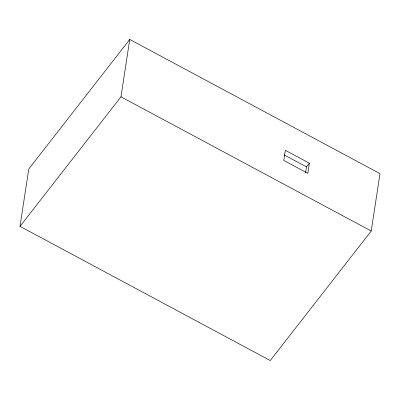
<?xml version="1.0" encoding="UTF-8"?>
<svg xmlns="http://www.w3.org/2000/svg" width="400" height="400" viewBox="0 0 400 400"><rect width="100%" height="100%" fill="white"/><g stroke="black" fill="none" stroke-linecap="round" stroke-linejoin="round"><path stroke-width="0.6" d="M20 226.355L28.78 168.98L129.75 39.445L380 173.645L371.22 231.02L270.25 360.555L20 226.355L120.97 96.825L129.75 39.445M305.58 172.855L306.49 166.9L309.375 163.2L285.315 150.295L283.765 160.42L307.825 173.325L309.375 163.2M284.07 154.875L306.49 166.9M120.97 96.825L371.22 231.02"/></g></svg>
